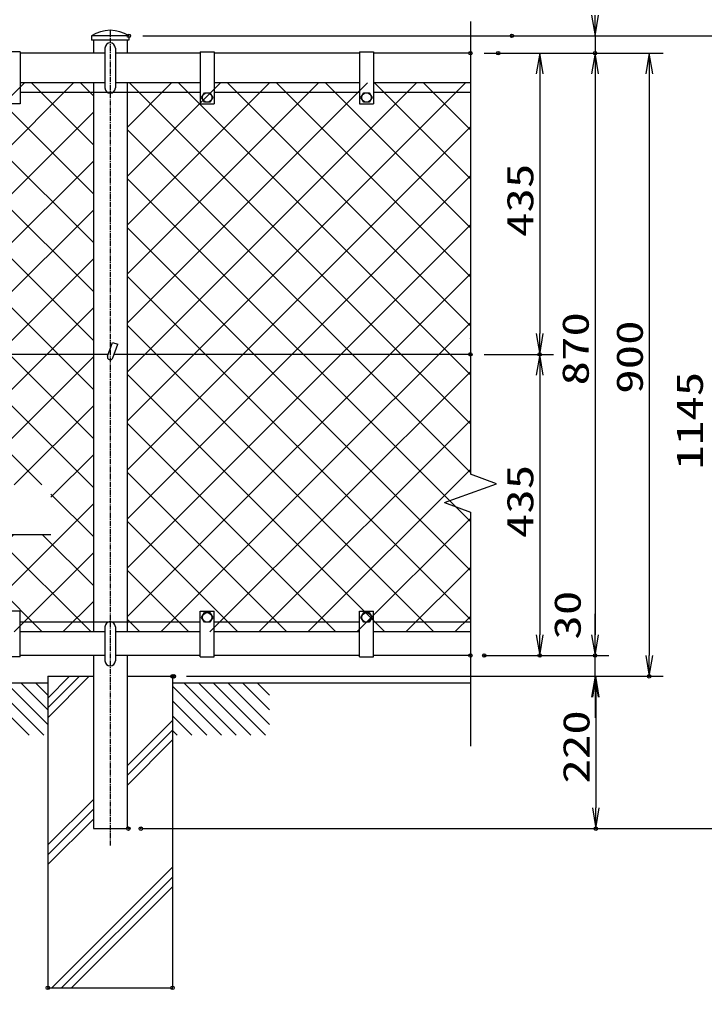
# Model space of a CAD drawing. Units: millimetres, scale not verified. Extents: x -2950 to 2950, y -2100 to 2100.
# Drawn here: x -894 to 95, y -164 to 1237 of the extents above; entities that cross this region are included whole.
import ezdxf
from ezdxf.enums import TextEntityAlignment as Align

# ---------------------------------------------------------------- set-up
doc = ezdxf.new("R2010")
doc.units = ezdxf.units.MM
doc.header["$LTSCALE"] = 10
doc.header["$PDMODE"] = 32
doc.header["$PDSIZE"] = 5
doc.linetypes.add('USER1', pattern=[1.125, 0.75, -0.125, 0.125, -0.125])
for name, color, linetype, lineweight in [('0-1_1', 7, 'Continuous', 25), ('0-2_0', 7, 'Continuous', 25), ('0-3_2', 7, 'Continuous', 25), ('0-4_EXTCNT-L', 2, 'Continuous', 25)]:
    doc.layers.add(name, color=color, linetype=linetype, lineweight=lineweight)
doc.layers.add('0-5_DEFPOINTS', color=7, linetype='Continuous')
doc.styles.add('ＭＳ ゴシック', font='')
doc.styles.get('ＭＳ ゴシック').set_extended_font_data('MS Gothic')

# ---------------------------------------------------------------- blocks, each defined once
blk = doc.blocks.new('C58')
at = {"layer": '0-1_1', "color": 4}
blk.add_line((27704.3, 28622.4), (28454.3, 27872.4), dxfattribs=at)
blk = doc.blocks.new('C59')
at = {"layer": '0-1_1', "color": 4}
blk.add_line((27916.4, 28622.4), (28666.4, 27872.4), dxfattribs=at)
blk = doc.blocks.new('C60')
at = {"layer": '0-1_1', "color": 4}
blk.add_line((28128.6, 28622.4), (28724.6, 28026.5), dxfattribs=at)
blk = doc.blocks.new('C61')
at = {"layer": '0-1_1', "color": 4}
blk.add_line((28340.7, 28622.4), (28724.6, 28238.6), dxfattribs=at)
blk = doc.blocks.new('C62')
at = {"layer": '0-1_1', "color": 4}
blk.add_line((28552.8, 28622.4), (28724.6, 28450.7), dxfattribs=at)
blk = doc.blocks.new('C66')
at = {"layer": '0-1_1', "color": 4}
blk.add_line((30524.6, 28577.9), (31230, 27872.4), dxfattribs=at)
blk = doc.blocks.new('C67')
at = {"layer": '0-1_1', "color": 4}
blk.add_line((30692.2, 28622.4), (31442.2, 27872.4), dxfattribs=at)
blk = doc.blocks.new('C68')
at = {"layer": '0-1_1', "color": 4}
blk.add_line((30904.3, 28622.4), (31654.3, 27872.4), dxfattribs=at)
blk = doc.blocks.new('C69')
at = {"layer": '0-1_1', "color": 4}
blk.add_line((31116.4, 28622.4), (31866.4, 27872.4), dxfattribs=at)
blk = doc.blocks.new('C70')
at = {"layer": '0-1_1', "color": 4}
blk.add_line((31328.6, 28622.4), (31924.6, 28026.5), dxfattribs=at)
blk = doc.blocks.new('C71')
at = {"layer": '0-1_1', "color": 4}
blk.add_line((31540.7, 28622.4), (31924.6, 28238.6), dxfattribs=at)
blk = doc.blocks.new('C72')
at = {"layer": '0-1_1', "color": 4}
blk.add_line((31752.8, 28622.4), (31924.6, 28450.7), dxfattribs=at)
blk = doc.blocks.new('C73')
at = {"layer": '0-1_1', "color": 4}
blk.add_line((30524.6, 28365.8), (31017.9, 27872.4), dxfattribs=at)
blk = doc.blocks.new('C74')
at = {"layer": '0-1_1', "color": 4}
blk.add_line((30524.6, 28153.7), (30805.8, 27872.4), dxfattribs=at)
blk = doc.blocks.new('C75')
at = {"layer": '0-1_1', "color": 4}
blk.add_line((30524.6, 27941.5), (30593.6, 27872.4), dxfattribs=at)
blk = doc.blocks.new('C82')
at = {"layer": '0-1_1', "color": 4}
blk.add_line((28724.6, 28124.5), (29322.5, 28722.4), dxfattribs=at)
blk = doc.blocks.new('C83')
at = {"layer": '0-1_1', "color": 4}
blk.add_line((28724.6, 28266), (29181, 28722.4), dxfattribs=at)
blk = doc.blocks.new('C84')
at = {"layer": '0-1_1', "color": 4}
blk.add_line((28724.6, 28407.4), (29039.6, 28722.4), dxfattribs=at)
blk = doc.blocks.new('C85')
at = {"layer": '0-1_1', "color": 4}
blk.add_line((29065.1, 24222.4), (30524.6, 25681.9), dxfattribs=at)
blk = doc.blocks.new('C86')
at = {"layer": '0-1_1', "color": 4}
blk.add_line((28923.7, 24222.4), (30524.6, 25823.3), dxfattribs=at)
blk = doc.blocks.new('C87')
at = {"layer": '0-1_1', "color": 4}
blk.add_line((28782.3, 24222.4), (30524.6, 25964.7), dxfattribs=at)
blk = doc.blocks.new('C94')
at = {"layer": '0-1_1', "color": 4}
blk.add_line((34816.5, 35106.8), (34824.6, 35099.4), dxfattribs=at)
blk = doc.blocks.new('C95')
at = {"layer": '0-1_1', "color": 4}
for points in [[(14698.2, 37722.4), (15824.6, 38972.4), (20269.6, 38972.4)], [(14911.6, 37907), (14791.9, 37826.4), (14859.6, 37953.9)]]:
    blk.add_lwpolyline(points, dxfattribs=at)
blk.add_lwpolyline([(14937.6, 37883.6), (14698.2, 37722.4), (14833.6, 37977.3)], close=True, dxfattribs=at)
blk = doc.blocks.new('DARROWS')
at = {"layer": '0-2_0', "color": 2}
blk.add_line((0, 0), (-9.991, 0), dxfattribs=at)
blk.add_lwpolyline([(-10, -1.667), (0, 0), (-10, 1.667)], dxfattribs=at)
blk = doc.blocks.new('X118')
at = {"layer": '0-2_0', "color": 4}
for p, q in [((14177.6, 27612.7), (17627.2, 31062.3)), ((14177.6, 28319.8), (16920.1, 31062.3)), ((14177.6, 29026.9), (16213, 31062.3)), ((14177.6, 29734), (15505.9, 31062.3)), ((14177.6, 30441.1), (14798.8, 31062.3)), ((18267.8, 26987), (14192.6, 31062.3)), ((17477.2, 28484.8), (14899.7, 31062.3)), ((17477.2, 29191.9), (15606.8, 31062.3)), ((16061.2, 23132.3), (23991.2, 31062.3)), ((17477.2, 29899), (16313.9, 31062.3)), ((16768.3, 23132.3), (24698.3, 31062.3)), ((17856.6, 30226.7), (17021, 31062.3)), ((17475.4, 23132.3), (25405.4, 31062.3)), ((17498.7, 30226.7), (18334.4, 31062.3)), ((18563.7, 30226.7), (17728.1, 31062.3)), ((18205.8, 30226.7), (19041.5, 31062.3)), ((19270.8, 30226.7), (18435.2, 31062.3)), ((18912.9, 30226.7), (19748.6, 31062.3)), ((19977.9, 30226.7), (19142.3, 31062.3)), ((19620.1, 30226.7), (20455.7, 31062.3)), ((20685, 30226.7), (19849.4, 31062.3)), ((20327.2, 30226.7), (21162.8, 31062.3)), ((25691.6, 25927.2), (20556.5, 31062.3)), ((20939.9, 28718), (23284.1, 31062.3)), ((20939.9, 29425.1), (22577, 31062.3)), ((20939.9, 30132.2), (21869.9, 31062.3)), ((25691.6, 26634.3), (21263.6, 31062.3)), ((25691.6, 27341.4), (21970.7, 31062.3)), ((25691.6, 28048.5), (22677.8, 31062.3)), ((25691.6, 28755.6), (23384.9, 31062.3)), ((25691.6, 29462.7), (24092.1, 31062.3)), ((25691.6, 30169.8), (24799.2, 31062.3)), ((25691.6, 30876.9), (25506.3, 31062.3)), ((18182.5, 23132.3), (25691.6, 30641.4)), ((17560.7, 26987), (14177.6, 30370.1)), ((14177.6, 26905.6), (17477.2, 30205.1)), ((25691.6, 25220.1), (20939.9, 29971.8)), ((21013.6, 25256.2), (25691.6, 29934.3)), ((16853.6, 26987), (14177.6, 29663)), ((14177.6, 26198.4), (17477.2, 29498)), ((24948.3, 25256.2), (20939.9, 29264.7)), ((21720.7, 25256.2), (25691.6, 29227.2)), ((16456.1, 26677.4), (14177.6, 28955.9)), ((14177.6, 25491.3), (17477.2, 28790.9)), ((24241.2, 25256.2), (20939.9, 28557.6)), ((22427.8, 25256.2), (25691.6, 28520.1)), ((14177.6, 24784.2), (17800.5, 28407.1)), ((15354.1, 23132.3), (20629, 28407.1)), ((17087.5, 26987), (18507.6, 28407.1)), ((20705.7, 25256.2), (17554.8, 28407.1)), ((17794.6, 26987), (19214.7, 28407.1)), ((21412.8, 25256.2), (18261.9, 28407.1)), ((18351.9, 26837.1), (19921.8, 28407.1)), ((22119.9, 25256.2), (18969, 28407.1)), ((22827, 25256.2), (19676.1, 28407.1)), ((23534.1, 25256.2), (20383.2, 28407.1)), ((19294.1, 23132.3), (14177.6, 28248.8)), ((23134.9, 25256.2), (25691.6, 27813)), ((18587, 23132.3), (14177.6, 27541.7)), ((23842, 25256.2), (25691.6, 27105.8)), ((17879.9, 23132.3), (14177.6, 26834.6)), ((20429.3, 24825.5), (18351.9, 26903)), ((14177.6, 24077.1), (16456.1, 26355.6)), ((24549.1, 25256.2), (25691.6, 26398.7)), ((14177.6, 23370), (17149.9, 26342.3)), ((14647, 23132.3), (17857, 26342.3)), ((20001.2, 23132.3), (16791.2, 26342.3)), ((20708.3, 23132.3), (17498.3, 26342.3)), ((21415.4, 23132.3), (18205.4, 26342.3)), ((17172.8, 23132.3), (14177.6, 26127.5)), ((25079.6, 25079.6), (25691.6, 25691.6)), ((16465.7, 23132.3), (14177.6, 25420.3)), ((25691.6, 24512.9), (25079.6, 25125)), ((23839.4, 23132.3), (25691.6, 24984.5)), ((15758.6, 23132.3), (14177.6, 24713.2)), ((18889.6, 23132.3), (20429.3, 24672)), ((19596.7, 23132.3), (21006.7, 24542.3)), ((20303.9, 23132.3), (21713.9, 24542.3)), ((22122.6, 23132.3), (20712.6, 24542.3)), ((21011, 23132.3), (22421, 24542.3)), ((22829.7, 23132.3), (21419.7, 24542.3)), ((21718.1, 23132.3), (23128.1, 24542.3)), ((23536.8, 23132.3), (22126.8, 24542.3)), ((22425.2, 23132.3), (23835.2, 24542.3)), ((24243.9, 23132.3), (22833.9, 24542.3)), ((23132.3, 23132.3), (24542.3, 24542.3)), ((24951, 23132.3), (23541, 24542.3)), ((25658.1, 23132.3), (24248.1, 24542.3)), ((25691.6, 23805.8), (24955.2, 24542.3)), ((24546.5, 23132.3), (25691.6, 24277.4)), ((15051.5, 23132.3), (14177.6, 24006.1)), ((25253.6, 23132.3), (25691.6, 23570.3)), ((14344.4, 23132.3), (14177.6, 23299))]:
    blk.add_line(p, q, dxfattribs=at)
blk = doc.blocks.new('X119')
at = {"layer": '0-2_0', "color": 4}
for p, q in [((26177.6, 26177.6), (31062.3, 31062.3)), ((26177.6, 26884.7), (30355.2, 31062.3)), ((26177.6, 27591.8), (29648.1, 31062.3)), ((26177.6, 28299), (28941, 31062.3)), ((26177.6, 29006.1), (28233.9, 31062.3)), ((26177.6, 29713.2), (27526.7, 31062.3)), ((26177.6, 30420.3), (26819.6, 31062.3)), ((31134.6, 26141), (26213.4, 31062.3)), ((31134.6, 26848.1), (26920.5, 31062.3)), ((31134.6, 27555.2), (27627.6, 31062.3)), ((31134.6, 28262.3), (28334.7, 31062.3)), ((31134.6, 28969.4), (29041.8, 31062.3)), ((31134.6, 29676.6), (29748.9, 31062.3)), ((31134.6, 30383.7), (30456, 31062.3)), ((26177.6, 25470.5), (31134.6, 30427.5)), ((31134.6, 25433.9), (26177.6, 30390.9)), ((26177.6, 24763.4), (31134.6, 29720.4)), ((31134.6, 24726.8), (26177.6, 29683.8)), ((26177.6, 24056.3), (31134.6, 29013.3)), ((31134.6, 24019.7), (26177.6, 28976.7)), ((26177.6, 23349.2), (31134.6, 28306.2)), ((31134.6, 23312.6), (26177.6, 28269.6)), ((30607.8, 23132.3), (26177.6, 27562.5)), ((26667.8, 23132.3), (31134.6, 27599.1)), ((29900.7, 23132.3), (26177.6, 26855.4)), ((27374.9, 23132.3), (31134.6, 26892)), ((29193.6, 23132.3), (26177.6, 26148.3)), ((28082, 23132.3), (31134.6, 26184.9)), ((28486.5, 23132.3), (26177.6, 25441.2)), ((28789.1, 23132.3), (31134.6, 25477.8)), ((27779.4, 23132.3), (26177.6, 24734.1)), ((29496.2, 23132.3), (31134.6, 24770.7)), ((27072.3, 23132.3), (26177.6, 24027)), ((30203.3, 23132.3), (31134.6, 24063.6)), ((26365.2, 23132.3), (26177.6, 23319.8)), ((30910.5, 23132.3), (31134.6, 23356.5))]:
    blk.add_line(p, q, dxfattribs=at)

msp = doc.modelspace()

# ---------------------------------------------------------------- linework, layer by layer
at = {"layer": '0-1_1', "color": 4}
for p, q in [((-243.1, 1233.89), (-243.1, 580.21)), ((-205.51, 566.53), (-243.1, 580.21)), ((-280.69, 539.17), (-205.51, 566.53)), ((-280.69, 539.17), (-243.1, 525.49)), ((-243.1, 525.49), (-243.1, 187.48)), ((-738.8, 159.01), (-673.1, 224.71)), ((-738.8, 144.87), (-673.1, 210.57)), ((-738.8, 130.73), (-673.1, 196.43)), ((-853.1, 44.71), (-787.4, 110.41)), ((-853.1, 30.57), (-787.4, 96.27)), ((-853.1, 16.43), (-787.4, 82.13))]:
    msp.add_line(p, q, dxfattribs=at)
at = {"layer": '0-1_1', "color": 4, "linetype": 'USER1'}
msp.add_line((-763.1, 1221.35), (-763.1, 43.35), dxfattribs=at)
at = {"layer": '0-1_1'}
for p, q in [((-736.1, 1213.35), (-790.1, 1213.35)), ((-790.1, 1213.35), (-790.1, 1207.35)), ((-736.1, 1207.35), (-790.1, 1207.35)), ((-787.4, 1207.35), (-787.4, 1188.35)), ((-787.4, 1207.35), (-787.4, 1188.35)), ((-738.8, 1207.35), (-738.8, 1188.35)), ((-738.8, 1207.35), (-738.8, 1188.35)), ((-736.1, 1213.35), (-736.1, 1207.35)), ((-770.6, 1195.73), (-770.6, 1138.07)), ((-755.6, 1195.73), (-755.6, 1138.07)), ((-893.1, 1190.35), (-913.1, 1190.35)), ((-893.1, 1190.35), (-893.1, 1115.35)), ((-770.6, 1188.35), (-893.1, 1188.35)), ((-633.1, 1188.35), (-755.6, 1188.35)), ((-633.1, 1190.35), (-633.1, 1115.35)), ((-633.1, 1190.35), (-613.1, 1190.35)), ((-613.1, 1190.35), (-613.1, 1115.35)), ((-403.1, 1188.35), (-613.1, 1188.35)), ((-403.1, 1190.35), (-403.1, 1115.35)), ((-403.1, 1190.35), (-383.1, 1190.35)), ((-383.1, 1190.35), (-383.1, 1115.35)), ((-243.1, 1188.35), (-383.1, 1188.35)), ((-770.6, 1145.35), (-893.1, 1145.35)), ((-787.4, 1145.35), (-787.4, 352.35)), ((-633.1, 1145.35), (-755.6, 1145.35)), ((-738.8, 1145.35), (-738.8, 352.35)), ((-403.1, 1145.35), (-613.1, 1145.35)), ((-243.1, 1145.35), (-383.1, 1145.35)), ((-787.4, 1131.35), (-893.1, 1131.35)), ((-633.1, 1131.35), (-787.4, 1131.35)), ((-403.1, 1131.35), (-613.1, 1131.35)), ((-243.1, 1131.35), (-383.1, 1131.35)), ((-893.1, 1115.35), (-913.1, 1115.35)), ((-633.1, 1115.35), (-613.1, 1115.35)), ((-403.1, 1115.35), (-383.1, 1115.35)), ((-766.86, 750.95), (-759.68, 770.69)), ((-759.68, 770.69), (-752.16, 767.95)), ((-759.34, 748.22), (-752.16, 767.95)), ((-787.4, 753.35), (-1957.47, 753.35)), ((-765.99, 753.35), (-787.4, 753.35)), ((-243.1, 753.35), (-757.47, 753.35)), ((-893.1, 382.35), (-913.1, 382.35)), ((-893.1, 316.35), (-893.1, 382.35)), ((-633.1, 316.35), (-633.1, 382.35)), ((-633.1, 382.35), (-613.1, 382.35)), ((-613.1, 316.35), (-613.1, 382.35)), ((-403.1, 316.35), (-403.1, 382.35)), ((-403.1, 382.35), (-383.1, 382.35)), ((-383.1, 316.35), (-383.1, 382.35)), ((-738.8, 366.35), (-893.1, 366.35)), ((-633.1, 366.35), (-738.8, 366.35)), ((-403.1, 366.35), (-613.1, 366.35)), ((-243.1, 366.35), (-383.1, 366.35)), ((-787.4, 352.35), (-893.1, 352.35)), ((-770.6, 352.35), (-787.4, 352.35)), ((-770.6, 359.85), (-770.6, 310.85)), ((-755.6, 359.85), (-755.6, 310.85)), ((-633.1, 352.35), (-755.6, 352.35)), ((-403.1, 352.35), (-613.1, 352.35)), ((-243.1, 352.35), (-383.1, 352.35)), ((-893.1, 316.35), (-913.1, 316.35)), ((-770.6, 318.35), (-893.1, 318.35)), ((-787.4, 318.35), (-787.4, 68.35)), ((-738.8, 318.35), (-755.6, 318.35)), ((-738.8, 318.35), (-738.8, 68.35)), ((-633.1, 318.35), (-738.8, 318.35)), ((-633.1, 316.35), (-613.1, 316.35)), ((-403.1, 318.35), (-613.1, 318.35)), ((-403.1, 316.35), (-383.1, 316.35)), ((-243.1, 318.35), (-383.1, 318.35)), ((-853.1, 288.35), (-853.1, -161.65)), ((-853.1, 288.35), (-787.4, 288.35)), ((-738.8, 288.35), (-673.1, 288.35)), ((-673.1, 288.35), (-673.1, -161.65)), ((-853.1, 278.35), (-1873.1, 278.35)), ((-243.1, 278.35), (-673.1, 278.35)), ((-787.4, 68.35), (-738.8, 68.35)), ((-853.1, -161.65), (-673.1, -161.65))]:
    msp.add_line(p, q, dxfattribs=at)
at = {"layer": '0-1_1', "color": 1}
for p, q in [((-716.1, 1213.35), (-43.1, 1213.35)), ((-163.1, 1213.35), (121.69, 1213.35)), ((-223.1, 1188.35), (-123.1, 1188.35)), ((-223.1, 1188.35), (-43.1, 1188.35)), ((-183.1, 1188.35), (-43.1, 1188.35)), ((-183.1, 1188.35), (35, 1188.35)), ((-223.1, 753.35), (-123.1, 753.35)), ((-223.1, 753.35), (-123.1, 753.35)), ((-223.1, 318.35), (-123.1, 318.35)), ((-203.1, 318.35), (-43.1, 318.35)), ((-653.1, 288.35), (35, 288.35)), ((-651.1, 288.35), (-42.04, 288.35)), ((-716.8, 68.35), (-42.04, 68.35)), ((-698.8, 68.35), (121.69, 68.35))]:
    msp.add_line(p, q, dxfattribs=at)
at = {"layer": '0-1_1', "color": 2}
for p, q in [((-63.1, 1213.35), (-63.1, 1188.35)), ((-143.1, 1158.35), (-143.1, 783.35)), ((-63.1, 1158.35), (-63.1, 348.35)), ((-63.1, 1158.35), (-63.1, 1128.35)), ((15, 1158.35), (15, 318.35)), ((-143.1, 723.35), (-143.1, 348.35)), ((-62.04, 258.35), (-62.04, 98.35))]:
    msp.add_line(p, q, dxfattribs=at)
at = {"layer": '0-1_1', "color": 4}
msp.add_lwpolyline([(-1420.15, 352.35), (-1293.1, 493.35), (-848.6, 493.35)], dxfattribs=at)
at = {"layer": '0-1_1'}
for centre, radius, start, end in [((-763.1, 1171.78), 49.57, 56.99399, 123.0064), ((-763.1, 1195.73), 7.5, 359.99999, 179.99999), ((-763.1, 1138.07), 7.5, 179.99999, 359.99999), ((-763.1, 749.59), 4, 159.99965, 339.99973), ((-763.1, 359.85), 7.5, 0, 180), ((-763.1, 310.85), 7.5, 180, 0)]:
    msp.add_arc(centre, radius, start, end, dxfattribs=at)
at = {"layer": '0-3_2'}
for p, q in [((-401.1, 1124.35), (-397.1, 1131.28)), ((-397.1, 1117.42), (-401.1, 1124.35)), ((-397.1, 1131.28), (-389.1, 1131.28)), ((-389.1, 1131.28), (-385.1, 1124.35)), ((-385.1, 1124.35), (-389.1, 1117.42)), ((-389.1, 1117.42), (-397.1, 1117.42)), ((-401.1, 373.35), (-397.1, 380.28)), ((-397.1, 380.28), (-389.1, 380.28)), ((-389.1, 380.28), (-385.1, 373.35)), ((-397.1, 366.42), (-401.1, 373.35)), ((-389.1, 366.42), (-397.1, 366.42)), ((-385.1, 373.35), (-389.1, 366.42))]:
    msp.add_line(p, q, dxfattribs=at)
for points in [[(-631.1, 1124.35), (-627.1, 1131.28), (-619.1, 1131.28), (-615.1, 1124.35), (-619.1, 1117.42), (-627.1, 1117.42)], [(-631.1, 373.35), (-627.1, 380.28), (-619.1, 380.28), (-615.1, 373.35), (-619.1, 366.42), (-627.1, 366.42)]]:
    msp.add_lwpolyline(points, close=True, dxfattribs=at)
for centre in [(-623.1, 1124.35), (-393.1, 1124.35), (-623.1, 373.35), (-393.1, 373.35)]:
    msp.add_circle(centre, 6.93, dxfattribs=at)
at = {"layer": '0-4_EXTCNT-L'}
for p, q in [((-63.1, 348.35), (-63.1, 378.35)), ((-63.1, 288.35), (-63.1, 318.35)), ((-63.1, 258.35), (-63.1, 228.35))]:
    msp.add_line(p, q, dxfattribs=at)
at = {"layer": '0-4_EXTCNT-L', "color": 1}
for p, q in [((-203.1, 318.35), (-43.1, 318.35)), ((-653.1, 288.35), (-43.1, 288.35))]:
    msp.add_line(p, q, dxfattribs=at)
at = {"layer": '0-5_DEFPOINTS'}
for p in [(-736.1, 1213.35), (-183.1, 1213.35), (-243.1, 1188.35), (-203.1, 1188.35), (-63.1, 1188.35), (-243.1, 753.35), (-143.1, 753.35), (-243.1, 318.35), (-223.1, 318.35), (-223.1, 318.35), (-143.1, 318.35), (-63.1, 318.35), (-673.1, 288.35), (-671.1, 288.35), (15, 288.35), (-736.8, 68.35), (-718.8, 68.35), (-62.04, 68.35), (-853.1, -161.65), (-673.1, -161.65)]:
    msp.add_point(p, dxfattribs=at)

# ---------------------------------------------------------------- block references
at = {"layer": '0-1_1', "xscale": 3, "yscale": 3}
for p, rotation in [((-63.1, 1213.35), 270), ((-143.1, 1188.35), 90), ((-63.1, 1188.35), 90), ((-63.1, 1188.35), 90), ((15, 1188.35), 90), ((-143.1, 753.35), 270), ((-143.1, 753.35), 90), ((-143.1, 318.35), 270), ((-63.1, 318.35), 270), ((15, 288.35), 270), ((-62.04, 288.35), 90), ((-62.04, 68.35), 270)]:
    msp.add_blockref('DARROWS', p, dxfattribs=dict(at, rotation=rotation))
at = {"layer": '0-2_0', "xscale": 0.1, "yscale": 0.1}
for name, p in [('C95', (-2875.56, -2583.9)), ('C94', (-3725.56, -2733.9)), ('C82', (-3725.56, -2583.9)), ('C83', (-3725.56, -2583.9)), ('C84', (-3725.56, -2583.9)), ('C58', (-3725.56, -2583.9)), ('C59', (-3725.56, -2583.9)), ('C60', (-3725.56, -2583.9)), ('C61', (-3725.56, -2583.9)), ('C62', (-3725.56, -2583.9)), ('C66', (-3725.56, -2583.9)), ('C67', (-3725.56, -2583.9)), ('C68', (-3725.56, -2583.9)), ('C69', (-3725.56, -2583.9)), ('C70', (-3725.56, -2583.9)), ('C71', (-3725.56, -2583.9)), ('C72', (-3725.56, -2583.9)), ('C73', (-3725.56, -2583.9)), ('C74', (-3725.56, -2583.9)), ('C75', (-3725.56, -2583.9)), ('C87', (-3725.56, -2583.9)), ('C86', (-3725.56, -2583.9)), ('C85', (-3725.56, -2583.9))]:
    msp.add_blockref(name, p, dxfattribs=at)
at = {"layer": '0-4_EXTCNT-L', "xscale": 0.1, "yscale": 0.1}
for name in ['X118', 'X119']:
    msp.add_blockref(name, (-3356.56, -1960.88), dxfattribs=at)
at = {"layer": '0-4_EXTCNT-L', "xscale": 3, "yscale": 3}
for p, rotation in [((-63.1, 318.35), 270), ((-63.1, 288.35), 90)]:
    msp.add_blockref('DARROWS', p, dxfattribs=dict(at, rotation=rotation))

# ---------------------------------------------------------------- texts
at = {"layer": '0-1_1', "color": 3, "style": 'ＭＳ ゴシック', "width": 1.35}
for s, p in [('435', (-140.7, 922.85)), ('870', (-60.7, 708.35)), ('900', (17.4, 696.35)), ('1145', (104.09, 586.85)), ('435', (-140.7, 487.85)), ('220', (-59.64, 133.35))]:
    msp.add_text(s, height=38.49, rotation=90, dxfattribs=at).set_placement(p, align=Align.BOTTOM_LEFT)
at = {"layer": '0-4_EXTCNT-L', "color": 3, "style": 'ＭＳ ゴシック', "width": 1.35}
msp.add_text('30', height=38.49, rotation=90, dxfattribs=at).set_placement((-72.28, 341.37), align=Align.BOTTOM_LEFT)

doc.saveas('drawing.dxf')
